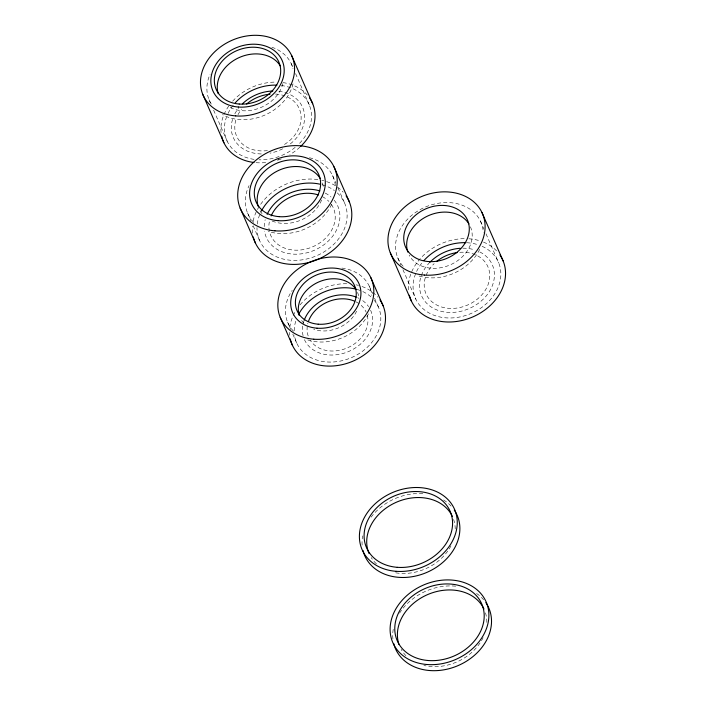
<?xml version="1.0" encoding="UTF-8"?>
<svg xmlns="http://www.w3.org/2000/svg" width="706" height="706" viewBox="0 0 706 706"><rect width="100%" height="100%" fill="white"/><g stroke="black" fill="none" stroke-linecap="round" stroke-linejoin="round"><path stroke-width="0.53" stroke-dasharray="3.53 2.65" d="M480.521 221.269L483.804 228.779M486.002 233.792L498.701 262.87M397.699 257.664L400.982 265.174M402.95 269.692L415.878 299.265M291.19 63.566L293.158 68.058M295.576 73.592L309.369 105.159M332.552 175.538L335.827 183.013M337.989 187.972L344.916 203.813M369.273 286.168L372.556 293.661M374.533 298.197L378.69 307.692M209.029 99.67L210.785 103.685M213.627 110.18L227.208 141.262M247.524 212.903L250.983 220.828M253.145 225.779L259.879 241.178M287.554 322.077L290.837 329.57M292.813 334.115L296.97 343.61M482.119 246.297A45.246 36.041 -23.6 0 1 492.426 297.155A45.246 36.041 -23.6 0 1 430.386 313.676A45.246 36.041 -23.6 0 1 422.55 262.155M466.948 242.732A45.246 36.041 -23.6 0 1 478.589 244.92M459.8 252.289A33.782 26.907 -23.6 0 1 488.031 284.747A33.782 26.907 -23.6 0 1 439.476 306.272A33.782 26.907 -23.6 0 1 434.137 263.665M479.868 251.98A38.609 30.755 -23.6 0 1 486.055 296.149A38.609 30.755 -23.6 0 1 432.672 307.913A38.609 30.755 -23.6 0 1 429.027 263.179M462.862 248.177A38.609 30.755 -23.6 0 1 474.635 249.853M408.474 289.831A50.073 39.88 -23.6 0 1 465.025 238.637M468.855 238.769A50.073 39.88 -23.6 0 1 480.018 240.852M483.469 242.096A50.073 39.88 -23.6 0 1 497.765 252.201M403.161 266.294A45.246 36.041 -23.6 0 1 425.674 206.902A45.246 36.041 -23.6 0 1 483.301 232.503M479.674 249.342A45.246 36.041 -23.6 0 1 417.811 275.622M470.443 226.802A33.782 26.907 -23.6 0 1 451.01 264.512A33.782 26.907 -23.6 0 1 409.136 255.104M485.472 612.852A46.093 36.712 -23.6 0 1 486.84 622.524M483.107 637.615A46.093 36.712 -23.6 0 1 423.891 665.458M405.915 655.68A46.093 36.712 -23.6 0 1 401.167 649.335M392.907 638.974A50.92 40.56 -23.6 0 1 393.533 627.678M399.57 613.135A50.92 40.56 -23.6 0 1 456.173 586.236M476.594 593.464A50.92 40.56 -23.6 0 1 483.619 599.721M362.125 545.085A50.435 40.171 -23.6 0 1 362.637 535.863M371.091 517.171A50.435 40.171 -23.6 0 1 424.88 493.829M443.571 499.98A50.435 40.171 -23.6 0 1 452.061 507.182M453.605 519.431A45.608 36.333 -23.6 0 1 455.202 529.774M450.931 545.879A45.608 36.333 -23.6 0 1 393.251 572.337M376.413 563.82A45.608 36.333 -23.6 0 1 371.18 557.563M299.953 147.113A48.502 38.636 -23.6 0 1 289.884 154.588M278.896 159.635A48.502 38.636 -23.6 0 1 277.264 160.183M265.712 162.565A48.502 38.636 -23.6 0 1 255.087 162.601M221.075 132.622A48.502 38.636 -23.6 0 1 228.762 106.015M232.627 101.205A48.502 38.636 -23.6 0 1 275.772 82.09M282.974 82.593A48.502 38.636 -23.6 0 1 307.331 95.054M281.191 85.479A44.884 35.75 -23.6 0 1 298.276 144.598M295.17 147.36A44.884 35.75 -23.6 0 1 259.014 159.803M254.072 159.371A44.884 35.75 -23.6 0 1 226.467 117.187M228.047 113.41A44.884 35.75 -23.6 0 1 233.827 104.453M271.889 47.24A44.884 35.75 -23.6 0 1 293.025 68.606M293.061 83.855A44.884 35.75 -23.6 0 1 222.522 114.619M211.288 104.073A44.884 35.75 -23.6 0 1 210.088 74.236M282.903 83.502A34.197 27.234 -23.6 0 1 228.523 106.562M278.835 91.277A37.815 30.12 -23.6 0 1 304.162 112.272A37.815 30.12 -23.6 0 1 289.495 144.536M282.691 148.807A37.815 30.12 -23.6 0 1 270.019 153.167M261.326 153.943A37.815 30.12 -23.6 0 1 232.918 118.264M234.824 113.869A37.815 30.12 -23.6 0 1 238.407 108.292M275.508 94.057A34.197 27.234 -23.6 0 1 300.871 114.213A34.197 27.234 -23.6 0 1 283.415 145.109M267.45 150.607A34.197 27.234 -23.6 0 1 236.272 118.661M237.993 114.69A34.197 27.234 -23.6 0 1 241.708 109.042M252.571 233.139A51.282 40.842 -23.6 0 1 252.404 226.158M253.127 221.084A51.282 40.842 -23.6 0 1 318.494 179.651M321.795 180.277A51.282 40.842 -23.6 0 1 323.833 180.78M326.569 181.601A51.282 40.842 -23.6 0 1 343.178 192.164M337.247 192.888A46.455 37.003 -23.6 0 1 316.659 255.731A46.455 37.003 -23.6 0 1 256.993 227.57M257.24 224.058A46.455 37.003 -23.6 0 1 260.902 212.047M322.201 184.743A46.455 37.003 -23.6 0 1 334.415 190.567M309.475 157.729A46.455 37.003 -23.6 0 1 335.279 185.272M331.679 204.361A46.455 37.003 -23.6 0 1 268.174 231.339M253.763 222.452A46.455 37.003 -23.6 0 1 249.068 185.616M278.34 159.953A46.455 37.003 -23.6 0 1 281.297 158.929M322.351 182.942A34.197 27.234 -23.6 0 1 323.427 187.831M321.618 199.983A34.197 27.234 -23.6 0 1 271.139 220.599M262.076 213.671A34.197 27.234 -23.6 0 1 259.711 210.061M331.414 204.475A34.197 27.234 -23.6 0 1 307.445 248.662A34.197 27.234 -23.6 0 1 269.295 221.975M322.342 196.63A34.197 27.234 -23.6 0 1 328.917 201.431M334.22 200.248A39.024 31.082 -23.6 0 1 314.744 250.1A39.024 31.082 -23.6 0 1 264.503 231.153M264.203 226.635A39.024 31.082 -23.6 0 1 265.191 219.698M325.21 193.082A39.024 31.082 -23.6 0 1 331.043 196.992M289.689 335.271A49.473 39.404 -23.6 0 1 289.513 332.376M289.778 327.39A49.473 39.404 -23.6 0 1 295.735 310.861M300.05 304.851A49.473 39.404 -23.6 0 1 346.752 283.75M356.018 284.809A49.473 39.404 -23.6 0 1 358.516 285.409M362.01 286.504A49.473 39.404 -23.6 0 1 377.816 297.138M374.295 300.332A44.646 35.556 -23.6 0 1 351.676 357.527A44.646 35.556 -23.6 0 1 294.455 335.094M294.19 330.779A44.646 35.556 -23.6 0 1 296.132 319.95M357.024 289.416A44.646 35.556 -23.6 0 1 371.391 297.261M341.907 268.068A44.646 35.556 -23.6 0 1 371.894 295.514M368.444 313.87A44.646 35.556 -23.6 0 1 307.401 339.798M293.555 331.246A44.646 35.556 -23.6 0 1 292.205 290.387M357.536 292.408A31.373 24.984 -23.6 0 1 359.063 298.294M356.636 311.187A31.373 24.984 -23.6 0 1 313.746 329.411M303.871 323.251A31.373 24.984 -23.6 0 1 300.606 318.688M367.341 315.573A31.373 24.984 -23.6 0 1 347.705 347.723A31.373 24.984 -23.6 0 1 310.569 340.751M308.169 335.968A31.373 24.984 -23.6 0 1 307.86 323.277M356.115 301.886A31.373 24.984 -23.6 0 1 366.185 312.202M370.597 310.243A36.2 28.831 -23.6 0 1 349.276 351.235A36.2 28.831 -23.6 0 1 304.418 339.586M303.077 335.694A36.2 28.831 -23.6 0 1 303.959 320.886M357.633 297.694A36.2 28.831 -23.6 0 1 358.975 298.338M362.716 300.632A36.2 28.831 -23.6 0 1 368.585 306.651"/><path stroke-width="1.06" d="M481.977 212.559L503.157 261.008M390.321 252.836L411.501 301.285M291.56 55.368L312.705 103.764M334.017 166.837L349.364 201.951M370.738 277.458L383.146 305.839M202.772 94.383L223.917 142.78M240.146 208.085L255.501 243.199M280.185 317.259L292.584 345.631M423.997 260.488A45.246 36.041 -23.6 0 1 465.978 242.688M436.476 261.582A33.782 26.907 -23.6 0 1 457.462 252.519M429.627 262.535A38.609 30.755 -23.6 0 1 460.206 248.283M499.954 255.051A50.073 39.88 -23.6 0 1 473.241 316.729A50.073 39.88 -23.6 0 1 409.339 295.232M407.847 252.121A33.782 26.907 -23.6 0 1 427.836 215.93A33.782 26.907 -23.6 0 1 468.908 223.873M399.022 644.56A46.093 36.712 -23.6 0 1 428.251 594.32A46.093 36.712 -23.6 0 1 483.972 609.013M485.843 602.615A50.92 40.56 -23.6 0 1 458.679 665.334A50.92 40.56 -23.6 0 1 393.692 643.475M454.258 510.05A50.435 40.171 -23.6 0 1 427.359 572.178A50.435 40.171 -23.6 0 1 362.99 550.512M369.097 553.61A45.608 36.333 -23.6 0 1 395.978 502.407A45.608 36.333 -23.6 0 1 452.37 516.404M309.607 97.993A48.502 38.636 -23.6 0 1 300.65 146.46M254.01 162.486A48.502 38.636 -23.6 0 1 221.666 136.205M235.266 102.794A44.884 35.75 -23.6 0 1 276.911 85.135M218.216 93.633A34.197 27.234 -23.6 0 1 239.157 57.565A34.197 27.234 -23.6 0 1 280.264 65.817M242.414 103.826A37.815 30.12 -23.6 0 1 272.869 91.003M246.623 104.02A34.197 27.234 -23.6 0 1 270.045 94.154M346.09 195.853A51.282 40.842 -23.6 0 1 318.733 259.014A51.282 40.842 -23.6 0 1 253.286 236.995M261.352 211.156A46.455 37.003 -23.6 0 1 320.436 184.292M258.149 206.267A34.197 27.234 -23.6 0 1 279.099 170.199A34.197 27.234 -23.6 0 1 320.206 178.45M271.157 215.921A34.197 27.234 -23.6 0 1 318.406 194.971M267.133 214.35A39.024 31.082 -23.6 0 1 319.915 190.938M379.978 299.953A49.473 39.404 -23.6 0 1 353.168 361.075A49.473 39.404 -23.6 0 1 290.281 338.924M298.382 314.752A44.646 35.556 -23.6 0 1 356.098 289.169M299.176 315.203A31.373 24.984 -23.6 0 1 318.397 282.118A31.373 24.984 -23.6 0 1 356.106 289.681M308.434 321.424A31.373 24.984 -23.6 0 1 354.35 301.065M304.215 320.18A36.2 28.831 -23.6 0 1 356.239 297.111M424.341 275.058A50.073 39.88 -23.6 0 0 483.336 215.886A50.073 39.88 -23.6 0 0 401.873 209.647A50.073 39.88 -23.6 0 0 424.341 275.058M428.304 261.547A33.782 26.907 -23.6 0 0 468.104 221.622A33.782 26.907 -23.6 0 0 413.142 217.413A33.782 26.907 -23.6 0 0 428.304 261.547M427.112 664.522A50.92 40.56 -23.6 0 0 487.105 604.354A50.92 40.56 -23.6 0 0 404.264 598.008A50.92 40.56 -23.6 0 0 427.112 664.522M428.286 660.525A46.093 36.712 -23.6 0 0 482.586 606.057A46.093 36.712 -23.6 0 0 407.6 600.312A46.093 36.712 -23.6 0 0 428.286 660.525M396.066 571.313A50.435 40.171 -23.6 0 0 455.485 511.709A50.435 40.171 -23.6 0 0 373.439 505.425A50.435 40.171 -23.6 0 0 396.066 571.313M397.24 567.315A45.608 36.333 -23.6 0 0 450.975 513.412A45.608 36.333 -23.6 0 0 376.775 507.729A45.608 36.333 -23.6 0 0 397.24 567.315M235.725 115.908A48.502 38.636 -23.6 0 0 292.866 58.58A48.502 38.636 -23.6 0 0 213.962 52.544A48.502 38.636 -23.6 0 0 235.725 115.908M238.319 107.038A37.815 30.12 -23.6 0 0 282.877 62.349A37.815 30.12 -23.6 0 0 221.357 57.645A37.815 30.12 -23.6 0 0 238.319 107.038M239.202 104.038A34.197 27.234 -23.6 0 0 279.488 63.628A34.197 27.234 -23.6 0 0 223.855 59.366A34.197 27.234 -23.6 0 0 239.202 104.038M274.987 230.836A51.282 40.842 -23.6 0 0 335.403 170.234A51.282 40.842 -23.6 0 0 251.98 163.845A51.282 40.842 -23.6 0 0 274.987 230.836M277.97 220.669A39.024 31.082 -23.6 0 0 323.939 174.559A39.024 31.082 -23.6 0 0 260.461 169.696A39.024 31.082 -23.6 0 0 277.97 220.669M279.144 216.663A34.197 27.234 -23.6 0 0 319.43 176.253A34.197 27.234 -23.6 0 0 263.797 171.999A34.197 27.234 -23.6 0 0 279.144 216.663M313.791 339.207A49.473 39.404 -23.6 0 0 372.08 280.741A49.473 39.404 -23.6 0 0 291.596 274.581A49.473 39.404 -23.6 0 0 313.791 339.207M317.02 328.193A36.2 28.831 -23.6 0 0 359.672 285.418A36.2 28.831 -23.6 0 0 300.774 280.909A36.2 28.831 -23.6 0 0 317.02 328.193M318.194 324.195A31.373 24.984 -23.6 0 0 355.153 287.121A31.373 24.984 -23.6 0 0 304.118 283.212A31.373 24.984 -23.6 0 0 318.194 324.195"/></g></svg>
